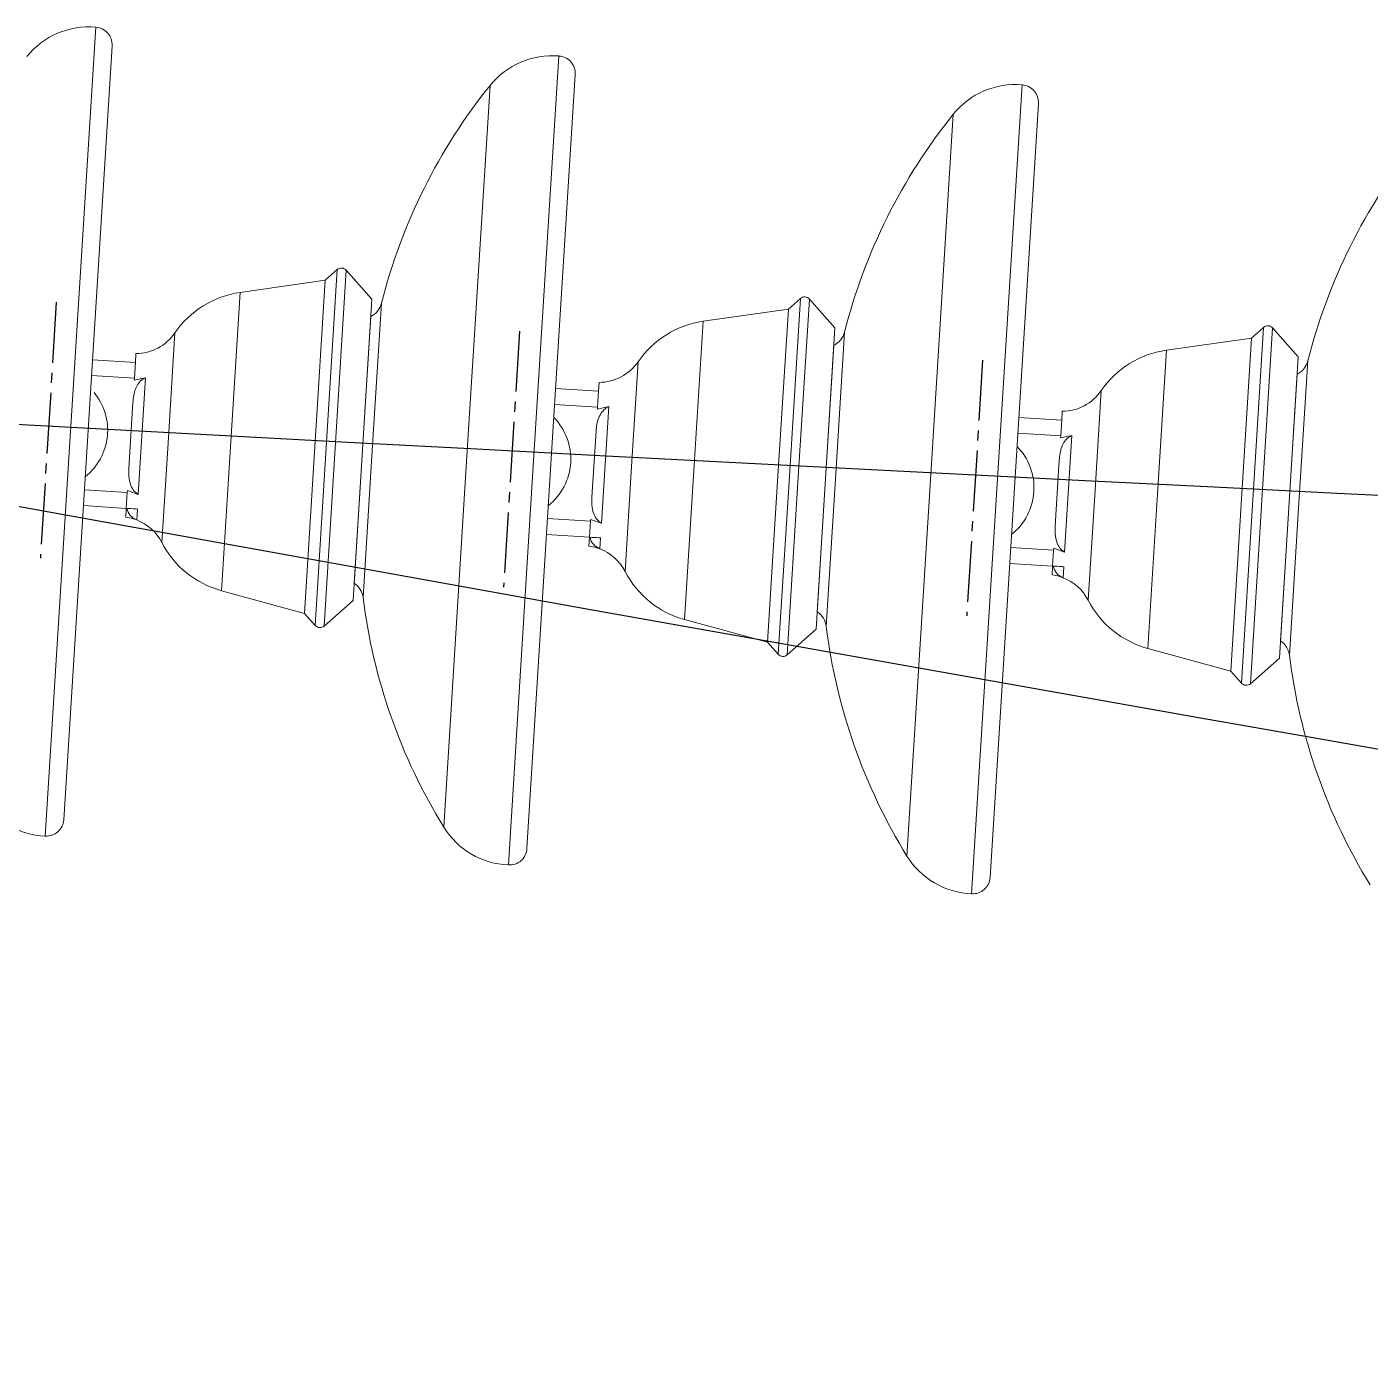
# Model space of a CAD drawing. Header units: millimetres. Extents: x 1587714 to 3094800, y -694377 to -413614.
# Drawn here: x 2047443.5 to 2047866.2, y -550050.4 to -549631.9 of the extents above; entities that cross this region are included whole.
import ezdxf

# ---------------------------------------------------------------- set-up
doc = ezdxf.new("R2010")
doc.units = ezdxf.units.MM
doc.linetypes.add('CENTER2', pattern=[28.575, 19.05, -3.175, 3.175, -3.175])
for name, color, linetype in [('0_EJES', 1, 'CENTER2'), ('M0_EQUIPOS', 7, 'Continuous'), ('M2_PLBULONES', 2, 'Continuous')]:
    doc.layers.add(name, color=color, linetype=linetype)

# ---------------------------------------------------------------- blocks, each defined once
blk = doc.blocks.new('cadena retención 25kV')
at = {"layer": '0_EJES', "color": 7}
for p, q in [((213.5, 40.33), (213.5, -40.33)), ((359.5, 40.33), (359.5, -40.33)), ((505.5, 40.33), (505.5, -40.33))]:
    blk.add_line(p, q, dxfattribs=at)
at = {"layer": 'M0_EQUIPOS', "color": 7, "linetype": 'Continuous', "lineweight": 15}
for p, q in [((220.48, 0), (220.48, 127.51)), ((366.48, 0), (366.48, 127.51)), ((512.48, 0), (512.48, 127.51)), ((225.98, -122.01), (225.98, 122.01)), ((371.98, -122.01), (371.98, 122.01)), ((517.98, -122.01), (517.98, 122.01)), ((345.44, 0), (345.44, 116.91)), ((491.44, 0), (491.44, 116.91)), ((301.09, 56.09), (297.5, 52.5)), ((301.09, 0), (301.09, 56.09)), ((312.5, 47.5), (303.91, 56.09)), ((303.91, 0), (303.91, 56.09)), ((447.09, 56.09), (443.5, 52.5)), ((447.09, 0), (447.09, 56.09)), ((458.5, 47.5), (449.91, 56.09)), ((449.91, 0), (449.91, 56.09)), ((593.09, 56.09), (589.5, 52.5)), ((593.09, 0), (593.09, 56.09)), ((604.5, 47.5), (595.91, 56.09)), ((595.91, 0), (595.91, 56.09)), ((297.5, 52.5), (271, 47.02)), ((297.5, 0), (297.5, 52.5)), ((443.5, 52.5), (417, 47.02)), ((443.5, 0), (443.5, 52.5)), ((589.5, 52.5), (563, 47.02)), ((589.5, 0), (589.5, 52.5)), ((271, 0), (271, 47.02)), ((312.5, 0), (312.5, 47.5)), ((417, 0), (417, 47.02)), ((458.5, 0), (458.5, 47.5)), ((563, 0), (563, 47.02)), ((604.5, 0), (604.5, 47.5)), ((315.61, 0), (315.61, 46.41)), ((461.61, 0), (461.61, 46.41)), ((607.61, 0), (607.61, 46.41)), ((312.5, 0), (312.5, 42)), ((458.5, 0), (458.5, 42)), ((604.5, 0), (604.5, 42)), ((251.34, 0), (251.34, 33.05)), ((397.34, 0), (397.34, 33.05)), ((543.34, 0), (543.34, 33.05)), ((239.5, 23), (239.5, 25.79)), ((385.5, 23), (385.5, 25.79)), ((531.5, 23), (531.5, 25.79)), ((225.98, 23), (239.5, 23)), ((239.5, 23), (239.5, 18)), ((371.98, 23), (385.5, 23)), ((385.5, 23), (385.5, 18)), ((517.98, 23), (531.5, 23)), ((531.5, 23), (531.5, 18)), ((239.5, 18), (225.98, 18)), ((239.5, 17.41), (242.99, 18.37)), ((239.5, 18), (239.5, 17.41)), ((242.99, 18.37), (242.99, -18.37)), ((385.5, 18), (371.98, 18)), ((385.5, 17.41), (388.99, 18.37)), ((385.5, 18), (385.5, 17.41)), ((388.99, 18.37), (388.99, -18.37)), ((531.5, 18), (517.98, 18)), ((531.5, 17.41), (534.99, 18.37)), ((531.5, 18), (531.5, 17.41)), ((534.99, 18.37), (534.99, -18.37)), ((239.5, -10.4), (239.5, 10.4)), ((385.5, -10.4), (385.5, 10.4)), ((531.5, -10.4), (531.5, 10.4)), ((220.48, -127.51), (220.48, 0)), ((251.34, -33.05), (251.34, 0)), ((271, -0.43), (271, 0)), ((271, -47.02), (271, 0)), ((297.5, -52.5), (297.5, 0)), ((301.09, -56.09), (301.09, 0)), ((303.91, -56.09), (303.91, 0)), ((312.5, -42), (312.5, 0)), ((312.5, -47.5), (312.5, 0)), ((315.61, -46.41), (315.61, 0)), ((345.44, -116.91), (345.44, 0)), ((366.48, -127.51), (366.48, 0)), ((397.34, -33.05), (397.34, 0)), ((417, -47.02), (417, 0)), ((443.5, -52.5), (443.5, 0)), ((447.09, -56.09), (447.09, 0)), ((449.91, -56.09), (449.91, 0)), ((458.5, -42), (458.5, 0)), ((458.5, -47.5), (458.5, 0)), ((461.61, -46.41), (461.61, 0)), ((491.44, -116.91), (491.44, 0)), ((512.48, -127.51), (512.48, 0)), ((543.34, -33.05), (543.34, 0)), ((563, -47.02), (563, 0)), ((589.5, -52.5), (589.5, 0)), ((593.09, -56.09), (593.09, 0)), ((595.91, -56.09), (595.91, 0)), ((604.5, -42), (604.5, 0)), ((604.5, -47.5), (604.5, 0)), ((607.61, -46.41), (607.61, 0)), ((225.98, -18), (239.5, -18)), ((242.99, -18.37), (239.5, -17.41)), ((239.5, -17.41), (239.5, -18)), ((239.5, -18), (239.5, -23)), ((371.98, -18), (385.5, -18)), ((388.99, -18.37), (385.5, -17.41)), ((385.5, -17.41), (385.5, -18)), ((385.5, -18), (385.5, -23)), ((517.98, -18), (531.5, -18)), ((534.99, -18.37), (531.5, -17.41)), ((531.5, -17.41), (531.5, -18)), ((531.5, -18), (531.5, -23)), ((239.5, -23), (225.98, -23)), ((239.5, -25.79), (239.5, -23)), ((242.99, -23), (242.99, -26.45)), ((385.5, -23), (371.98, -23)), ((385.5, -25.79), (385.5, -23)), ((388.99, -23), (388.99, -26.45)), ((531.5, -23), (517.98, -23)), ((531.5, -25.79), (531.5, -23)), ((534.99, -23), (534.99, -26.45)), ((271, -47.02), (297.5, -52.5)), ((303.91, -56.09), (312.5, -47.5)), ((417, -47.02), (443.5, -52.5)), ((449.91, -56.09), (458.5, -47.5)), ((563, -47.02), (589.5, -52.5)), ((595.91, -56.09), (604.5, -47.5)), ((297.5, -52.5), (301.09, -56.09)), ((443.5, -52.5), (447.09, -56.09)), ((589.5, -52.5), (593.09, -56.09))]:
    blk.add_line(p, q, dxfattribs=at)
at = {"layer": 'M0_EQUIPOS', "color": 7, "linetype": 'Continuous', "lineweight": 15, "flags": 128}
for points in [[(239.5, -25.79), (241.29, -26.02), (242.99, -26.45)], [(385.5, -25.79), (387.29, -26.02), (388.99, -26.45)], [(531.5, -25.79), (533.29, -26.02), (534.99, -26.45)]]:
    blk.add_lwpolyline(points, dxfattribs=at)
at = {"layer": 'M0_EQUIPOS', "color": 7, "linetype": 'Continuous', "lineweight": 15}
for centre, radius, start, end in [((219.91, 102.47), 25.05, 88.6896, 144.79), ((220.48, 122.01), 5.5, 0, 90.0151), ((365.91, 102.47), 25.05, 88.6896, 144.79), ((366.48, 122.01), 5.5, 0, 90.0151), ((511.91, 102.47), 25.05, 88.6896, 144.79), ((512.48, 122.01), 5.5, 0, 90.0151), ((492.5, 13.12), 180, 144.7869, 169.3428), ((638.5, 13.12), 180, 144.7869, 169.3428), ((784.5, 13.12), 180, 144.7869, 169.3428), ((302.5, 54.67), 2, 45, 135), ((448.5, 54.67), 2, 45, 135), ((594.5, 54.67), 2, 45, 135), ((277.08, 17.64), 30, 101.6824, 149.1035), ((423.08, 17.64), 30, 101.6824, 149.1035), ((569.08, 17.64), 30, 101.6824, 149.1035), ((309.22, 47.62), 6.5, 300.3155, 349.3428), ((455.22, 47.62), 6.5, 300.3155, 349.3428), ((601.22, 47.62), 6.5, 300.3155, 349.3428), ((238.46, 40.75), 15, 273.9572, 329.1035), ((384.46, 40.75), 15, 273.9572, 329.1035), ((530.46, 40.75), 15, 273.9572, 329.1035), ((244.5, -21.68), 5, 195.5113, 252.4367), ((390.5, -21.68), 5, 195.5113, 252.4367), ((536.5, -21.68), 5, 195.5113, 252.4367), ((238.46, -40.75), 15, 30.8965, 72.4367), ((384.46, -40.75), 15, 30.8965, 72.4367), ((530.46, -40.75), 15, 30.8965, 72.4367), ((277.08, -17.64), 30, 210.8965, 258.3176), ((423.08, -17.64), 30, 210.8965, 258.3176), ((569.08, -17.64), 30, 210.8965, 258.3176), ((309.22, -47.62), 6.5, 10.6572, 59.6845), ((455.22, -47.62), 6.5, 10.6572, 59.6845), ((601.22, -47.62), 6.5, 10.6572, 59.6845), ((492.5, -13.13), 180, 190.6572, 215.2131), ((638.5, -13.12), 180, 190.6572, 215.2131), ((784.5, -13.12), 180, 190.6572, 215.2131), ((302.5, -54.67), 2, 225, 315), ((448.5, -54.67), 2, 225, 315), ((594.5, -54.67), 2, 225, 315), ((219.91, -102.47), 25.05, 215.21, 271.3104), ((365.91, -102.47), 25.05, 215.21, 271.3104), ((511.91, -102.47), 25.05, 215.21, 271.3104), ((220.48, -122.01), 5.5, 269.9849, 0), ((366.48, -122.01), 5.5, 269.9849, 0), ((512.48, -122.01), 5.5, 269.9849, 0)]:
    blk.add_arc(centre, radius, start, end, dxfattribs=at)
for points, knots in [([(239.5, 10.4), (239.52, 11.12), (239.56, 12.55), (239.99, 14.62), (240.82, 16.51), (241.9, 17.79), (242.74, 18.24), (242.99, 18.37)], [0, 0, 0, 0, 0.234772, 0.468811, 0.687654, 0.908396, 1, 1, 1, 1]), ([(385.5, 10.4), (385.52, 11.12), (385.56, 12.55), (385.99, 14.62), (386.82, 16.51), (387.9, 17.79), (388.74, 18.24), (388.99, 18.37)], [0, 0, 0, 0, 0.234771, 0.468811, 0.687653, 0.908391, 1, 1, 1, 1]), ([(531.5, 10.4), (531.52, 11.12), (531.56, 12.55), (531.99, 14.62), (532.82, 16.51), (533.9, 17.79), (534.74, 18.24), (534.99, 18.37)], [0, 0, 0, 0, 0.234772, 0.46881, 0.687654, 0.908393, 1, 1, 1, 1]), ([(242.99, -18.37), (242.52, -18.09), (241.48, -17.44), (240.25, -15.48), (239.58, -13.03), (239.53, -11.2), (239.5, -10.4)], [0, 0, 0, 0, 0.178196, 0.399469, 0.738103, 1, 1, 1, 1]), ([(388.99, -18.37), (388.52, -18.09), (387.48, -17.44), (386.25, -15.48), (385.58, -13.03), (385.53, -11.2), (385.5, -10.4)], [0, 0, 0, 0, 0.178196, 0.399469, 0.738103, 1, 1, 1, 1]), ([(534.99, -18.37), (534.52, -18.09), (533.48, -17.44), (532.25, -15.48), (531.58, -13.03), (531.53, -11.2), (531.5, -10.4)], [0, 0, 0, 0, 0.178199, 0.39947, 0.738103, 1, 1, 1, 1]), ([(239.5, -23), (240.49, -23), (241.72, -23), (242.78, -23), (242.99, -23)], [0, 0, 0, 0, 0.806051, 1, 1, 1, 1]), ([(385.5, -23), (386.49, -23), (387.72, -23), (388.78, -23), (388.99, -23)], [0, 0, 0, 0, 0.806041, 1, 1, 1, 1]), ([(531.5, -23), (532.49, -23), (533.72, -23), (534.78, -23), (534.99, -23)], [0, 0, 0, 0, 0.806047, 1, 1, 1, 1])]:
    blk.add_open_spline(points, degree=3, knots=knots, dxfattribs=at)
at = {"layer": 'M2_PLBULONES', "color": 7, "linetype": 'Continuous', "lineweight": 15}
for centre, end in [((213.5, 0), 43.1721), ((359.5, 0), 48.0128), ((505.5, 0), 48.0128)]:
    blk.add_arc(centre, 18.66, 311.9872, end, dxfattribs=at)

msp = doc.modelspace()

# ---------------------------------------------------------------- linework, layer by layer
at = {"color": 5}
for centre, radius, start, end in [((2051916.7063, -467930.9862), 81948.2341, 266.726461227, 273.654253542), ((2061183.3471, -474010.1855), 77008.6558, 259.566268269, 266.990086958)]:
    msp.add_arc(centre, radius, start, end, dxfattribs=at)

# ---------------------------------------------------------------- block references
at = {"rotation": 356.4349033254141}
msp.add_blockref('cadena retención 25kV', (2047237.2203, -549745.5049), dxfattribs=at)

doc.saveas('drawing.dxf')
